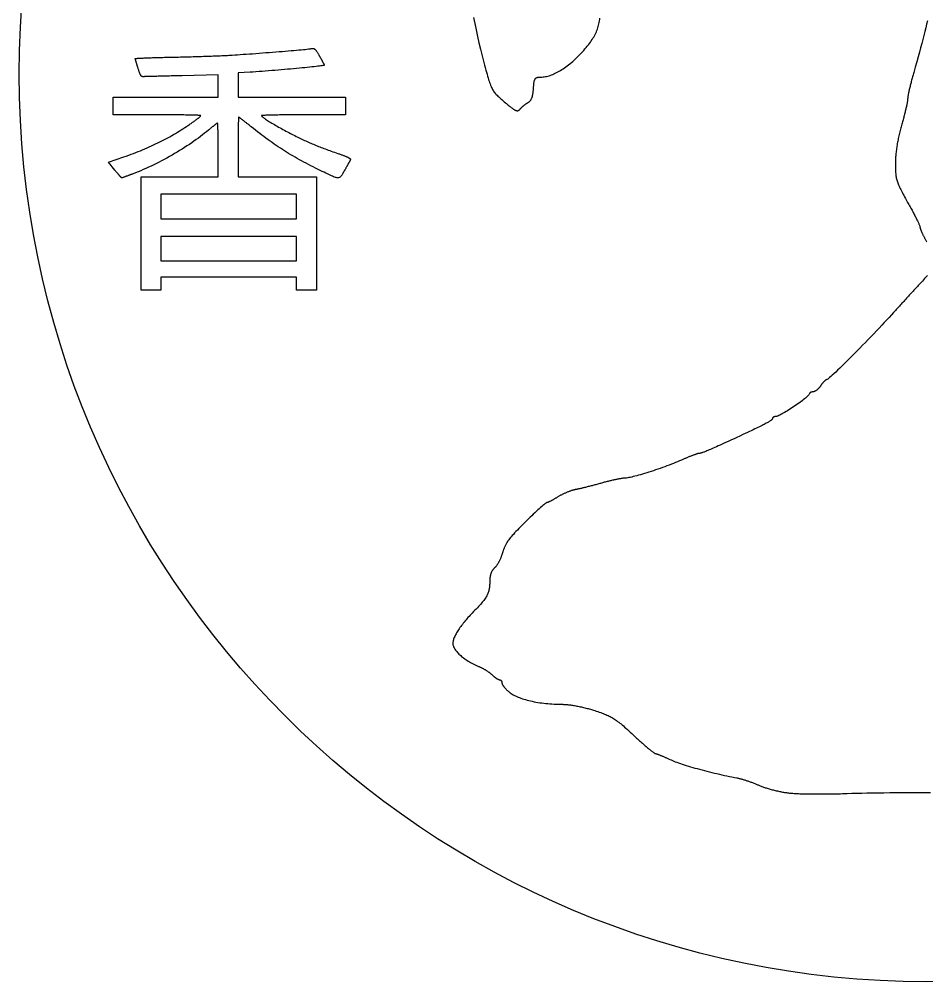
# Model space of a CAD drawing. Extents: x 2.5 to 77.5, y 2.5 to 77.5.
# Drawn here: x 2.5 to 40, y 2.5 to 42.26 of the extents above; entities that cross this region are included whole.
import ezdxf

# ---------------------------------------------------------------- set-up
doc = ezdxf.new("R2010")
doc.units = 0
doc.layers.get('0').update_dxf_attribs({"linetype": 'CONTINUOUS'})
doc.layers.add('NAME', color=7, linetype='CONTINUOUS')
doc.layers.add('YUUKA', color=7, linetype='CONTINUOUS')

msp = doc.modelspace()

# ---------------------------------------------------------------- linework, layer by layer
msp.add_circle((40, 40), 37.5)
at = {"layer": 'NAME'}
for points in [[(13.458, 37.673), (13.52, 37.64), (13.581, 37.607), (13.643, 37.574), (13.704, 37.542), (13.765, 37.511), (13.825, 37.481), (13.884, 37.451), (13.947, 37.42), (14.008, 37.39), (14.067, 37.361), (14.125, 37.334), (14.182, 37.306), (14.237, 37.28), (14.292, 37.255), (14.346, 37.23), (14.399, 37.206), (14.451, 37.182), (14.503, 37.159), (14.555, 37.136), (14.607, 37.114), (14.659, 37.092), (14.711, 37.07), (14.763, 37.048), (14.815, 37.027), (14.868, 37.006), (14.922, 36.985), (14.977, 36.964), (15.032, 36.942), (15.089, 36.921), (15.147, 36.9), (15.206, 36.878), (15.267, 36.856), (15.329, 36.833), (15.394, 36.811), (15.46, 36.788), (15.528, 36.764), (15.598, 36.74), (15.671, 36.715), (15.702, 36.704), (15.732, 36.694), (15.761, 36.683), (15.789, 36.673), (15.817, 36.663), (15.844, 36.653), (15.87, 36.643), (15.895, 36.634), (15.919, 36.624), (15.942, 36.615), (15.964, 36.606), (15.986, 36.597), (16.006, 36.588), (16.026, 36.579), (16.044, 36.571), (16.062, 36.563), (16.078, 36.555), (16.094, 36.548), (16.108, 36.54), (16.121, 36.533), (16.133, 36.526), (16.144, 36.52), (16.154, 36.513), (16.163, 36.508), (16.17, 36.502), (16.176, 36.497), (16.181, 36.492), (16.185, 36.487), (16.187, 36.483), (16.189, 36.479), (16.188, 36.475), (16.187, 36.472), (16.186, 36.467), (16.184, 36.461), (16.181, 36.455), (16.178, 36.448), (16.174, 36.439), (16.169, 36.43), (16.165, 36.42), (16.159, 36.41), (16.154, 36.398), (16.147, 36.386), (16.141, 36.373), (16.134, 36.36), (16.126, 36.345), (16.119, 36.331), (16.111, 36.315), (16.102, 36.3), (16.093, 36.283), (16.084, 36.267), (16.075, 36.249), (16.065, 36.232), (16.055, 36.214), (16.045, 36.195), (16.035, 36.177), (16.024, 36.158), (16.013, 36.138), (16.002, 36.119), (15.991, 36.099), (15.98, 36.079), (15.968, 36.059), (15.957, 36.039), (15.933, 35.998), (15.911, 35.959), (15.891, 35.923), (15.872, 35.89), (15.855, 35.859), (15.838, 35.831), (15.822, 35.806), (15.806, 35.784), (15.79, 35.765), (15.773, 35.748), (15.756, 35.735), (15.738, 35.724), (15.719, 35.716), (15.699, 35.711), (15.676, 35.708), (15.652, 35.709), (15.625, 35.712), (15.596, 35.718), (15.564, 35.727), (15.528, 35.739), (15.49, 35.753), (15.447, 35.771), (15.4, 35.791), (15.349, 35.815), (15.294, 35.841), (15.233, 35.87), (15.167, 35.902), (15.096, 35.937), (15.019, 35.975), (14.936, 36.015), (14.847, 36.059), (14.746, 36.109), (14.646, 36.158), (14.548, 36.208), (14.451, 36.257), (14.356, 36.307), (14.262, 36.357), (14.169, 36.407), (14.078, 36.458), (13.987, 36.509), (13.897, 36.56), (13.808, 36.611), (13.72, 36.664), (13.633, 36.716), (13.546, 36.769), (13.46, 36.823), (13.374, 36.878), (13.289, 36.933), (13.204, 36.989), (13.119, 37.046), (13.034, 37.104), (12.949, 37.163), (12.865, 37.223), (12.78, 37.284), (12.695, 37.346), (12.609, 37.409), (12.524, 37.473), (12.437, 37.539), (12.351, 37.606), (12.263, 37.674), (12.176, 37.744), (12.087, 37.815), (12.061, 37.836), (12.035, 37.857), (12.009, 37.878), (11.984, 37.898), (11.959, 37.918), (11.935, 37.937), (11.911, 37.956), (11.887, 37.975), (11.864, 37.993), (11.842, 38.011), (11.82, 38.028), (11.799, 38.044), (11.778, 38.06), (11.759, 38.075), (11.74, 38.09), (11.722, 38.104), (11.704, 38.117), (11.688, 38.13), (11.672, 38.142), (11.657, 38.153), (11.644, 38.163), (11.631, 38.172), (11.619, 38.181), (11.609, 38.188), (11.599, 38.195), (11.591, 38.201), (11.584, 38.206), (11.578, 38.209), (11.573, 38.212), (11.57, 38.214), (11.568, 38.214), (11.566, 38.213), (11.565, 38.207), (11.564, 38.199), (11.563, 38.188), (11.561, 38.173), (11.56, 38.155), (11.559, 38.134), (11.558, 38.111), (11.557, 38.085), (11.555, 38.056), (11.554, 38.024), (11.553, 37.99), (11.552, 37.954), (11.551, 37.915), (11.55, 37.874), (11.55, 37.831), (11.549, 37.785), (11.548, 37.738), (11.547, 37.689), (11.546, 37.638), (11.546, 37.585), (11.545, 37.531), (11.545, 37.475), (11.544, 37.418), (11.544, 37.359), (11.543, 37.299), (11.543, 37.238), (11.543, 37.176), (11.543, 37.112), (11.543, 37.048), (11.543, 36.983), (11.543, 35.752), (13.16, 35.752), (14.778, 35.752), (14.778, 33.41), (14.778, 31.068), (14.367, 31.068), (13.957, 31.068), (13.957, 31.333), (13.957, 31.599), (11.156, 31.599), (8.356, 31.599), (8.356, 31.333), (8.356, 31.068), (7.945, 31.068), (7.535, 31.068), (7.535, 33.41), (7.535, 33.41), (7.535, 35.752), (9.128, 35.752), (10.722, 35.752), (10.722, 36.862), (10.722, 36.921), (10.722, 36.979), (10.721, 37.036), (10.721, 37.092), (10.721, 37.148), (10.72, 37.202), (10.72, 37.255), (10.719, 37.306), (10.719, 37.357), (10.718, 37.406), (10.718, 37.453), (10.717, 37.499), (10.716, 37.543), (10.715, 37.586), (10.714, 37.627), (10.713, 37.666), (10.712, 37.703), (10.711, 37.738), (10.71, 37.771), (10.709, 37.801), (10.708, 37.83), (10.707, 37.856), (10.706, 37.88), (10.704, 37.901), (10.703, 37.919), (10.702, 37.935), (10.7, 37.949), (10.699, 37.959), (10.698, 37.967), (10.696, 37.971), (10.695, 37.973), (10.693, 37.972), (10.69, 37.971), (10.686, 37.969), (10.682, 37.966), (10.676, 37.963), (10.67, 37.959), (10.663, 37.954), (10.655, 37.948), (10.646, 37.942), (10.637, 37.935), (10.627, 37.927), (10.616, 37.919), (10.605, 37.911), (10.593, 37.901), (10.58, 37.891), (10.567, 37.881), (10.553, 37.87), (10.539, 37.859), (10.525, 37.847), (10.51, 37.835), (10.494, 37.822), (10.478, 37.809), (10.462, 37.796), (10.445, 37.782), (10.428, 37.768), (10.411, 37.754), (10.393, 37.739), (10.375, 37.724), (10.357, 37.709), (10.339, 37.694), (10.321, 37.678), (10.243, 37.613), (10.162, 37.548), (10.078, 37.482), (9.992, 37.417), (9.904, 37.351), (9.813, 37.285), (9.721, 37.219), (9.626, 37.154), (9.53, 37.089), (9.431, 37.024), (9.332, 36.96), (9.23, 36.896), (9.128, 36.832), (9.024, 36.769), (8.919, 36.707), (8.813, 36.646), (8.707, 36.586), (8.6, 36.526), (8.492, 36.468), (8.384, 36.411), (8.275, 36.355), (8.167, 36.3), (8.058, 36.246), (7.95, 36.194), (7.841, 36.143), (7.734, 36.094), (7.626, 36.047), (7.52, 36.001), (7.414, 35.957), (7.309, 35.915), (7.205, 35.875), (7.181, 35.865), (7.157, 35.857), (7.134, 35.848), (7.111, 35.839), (7.088, 35.831), (7.066, 35.822), (7.044, 35.814), (7.023, 35.806), (7.002, 35.798), (6.982, 35.791), (6.962, 35.783), (6.943, 35.776), (6.924, 35.77), (6.906, 35.763), (6.889, 35.757), (6.873, 35.751), (6.857, 35.745), (6.842, 35.74), (6.828, 35.735), (6.815, 35.73), (6.802, 35.725), (6.791, 35.721), (6.78, 35.718), (6.771, 35.714), (6.762, 35.712), (6.755, 35.709), (6.749, 35.707), (6.744, 35.705), (6.739, 35.704), (6.737, 35.704), (6.735, 35.703), (6.734, 35.704), (6.732, 35.705), (6.729, 35.707), (6.725, 35.71), (6.721, 35.714), (6.716, 35.719), (6.711, 35.724), (6.705, 35.731), (6.698, 35.737), (6.691, 35.745), (6.684, 35.753), (6.676, 35.762), (6.667, 35.772), (6.658, 35.782), (6.648, 35.793), (6.638, 35.804), (6.628, 35.816), (6.617, 35.828), (6.606, 35.841), (6.594, 35.855), (6.582, 35.869), (6.57, 35.883), (6.557, 35.898), (6.545, 35.913), (6.532, 35.928), (6.518, 35.944), (6.505, 35.96), (6.491, 35.976), (6.477, 35.993), (6.463, 36.01), (6.449, 36.027), (6.182, 36.351), (6.822, 36.573), (6.924, 36.608), (7.024, 36.644), (7.122, 36.681), (7.22, 36.717), (7.316, 36.754), (7.412, 36.792), (7.506, 36.829), (7.599, 36.867), (7.691, 36.906), (7.782, 36.945), (7.872, 36.985), (7.961, 37.024), (8.049, 37.065), (8.136, 37.106), (8.222, 37.147), (8.308, 37.189), (8.392, 37.231), (8.475, 37.274), (8.558, 37.317), (8.64, 37.361), (8.721, 37.406), (8.801, 37.451), (8.88, 37.496), (8.959, 37.542), (9.037, 37.589), (9.114, 37.636), (9.191, 37.684), (9.266, 37.733), (9.342, 37.782), (9.416, 37.832), (9.49, 37.882), (9.529, 37.909), (9.566, 37.934), (9.602, 37.959), (9.635, 37.982), (9.666, 38.004), (9.696, 38.025), (9.724, 38.044), (9.75, 38.063), (9.775, 38.081), (9.798, 38.097), (9.82, 38.113), (9.84, 38.128), (9.858, 38.142), (9.876, 38.155), (9.891, 38.167), (9.906, 38.178), (9.919, 38.189), (9.931, 38.199), (9.942, 38.208), (9.952, 38.217), (9.961, 38.225), (9.968, 38.232), (9.975, 38.239), (9.98, 38.246), (9.985, 38.252), (9.989, 38.257), (9.992, 38.262), (9.995, 38.267), (9.996, 38.272), (9.997, 38.276), (9.997, 38.28), (9.995, 38.282), (9.987, 38.283), (9.975, 38.285), (9.958, 38.286), (9.936, 38.288), (9.91, 38.289), (9.88, 38.291), (9.846, 38.292), (9.807, 38.294), (9.764, 38.295), (9.718, 38.296), (9.668, 38.298), (9.614, 38.299), (9.557, 38.3), (9.497, 38.301), (9.433, 38.302), (9.367, 38.303), (9.297, 38.304), (9.225, 38.305), (9.15, 38.306), (9.073, 38.307), (8.993, 38.308), (8.911, 38.308), (8.826, 38.309), (8.74, 38.309), (8.652, 38.31), (8.562, 38.31), (8.47, 38.31), (8.377, 38.311), (8.282, 38.311), (8.187, 38.311), (6.376, 38.311), (6.376, 38.673), (6.376, 39.035), (8.549, 39.035), (10.722, 39.035), (10.722, 39.498), (10.722, 39.96), (9.237, 39.926), (9.158, 39.924), (9.08, 39.922), (9.003, 39.92), (8.927, 39.918), (8.852, 39.916), (8.778, 39.915), (8.705, 39.913), (8.634, 39.911), (8.564, 39.909), (8.495, 39.908), (8.429, 39.906), (8.364, 39.905), (8.302, 39.903), (8.241, 39.902), (8.183, 39.9), (8.126, 39.899), (8.073, 39.897), (8.021, 39.896), (7.973, 39.895), (7.927, 39.894), (7.884, 39.892), (7.844, 39.891), (7.807, 39.89), (7.773, 39.89), (7.743, 39.889), (7.716, 39.888), (7.692, 39.887), (7.673, 39.887), (7.656, 39.886), (7.644, 39.886), (7.636, 39.885), (7.626, 39.885), (7.617, 39.885), (7.608, 39.885), (7.6, 39.886), (7.592, 39.888), (7.584, 39.889), (7.576, 39.892), (7.569, 39.895), (7.562, 39.898), (7.555, 39.903), (7.549, 39.908), (7.542, 39.913), (7.536, 39.92), (7.53, 39.928), (7.524, 39.936), (7.518, 39.946), (7.511, 39.957), (7.505, 39.968), (7.499, 39.981), (7.493, 39.995), (7.486, 40.011), (7.48, 40.027), (7.473, 40.045), (7.466, 40.064), (7.458, 40.085), (7.451, 40.107), (7.443, 40.131), (7.435, 40.156), (7.426, 40.183), (7.417, 40.212), (7.408, 40.242), (7.402, 40.261), (7.396, 40.281), (7.39, 40.299), (7.384, 40.318), (7.379, 40.336), (7.373, 40.354), (7.368, 40.372), (7.363, 40.389), (7.358, 40.407), (7.353, 40.423), (7.348, 40.439), (7.343, 40.455), (7.338, 40.47), (7.334, 40.485), (7.33, 40.5), (7.326, 40.513), (7.322, 40.526), (7.319, 40.539), (7.315, 40.551), (7.312, 40.562), (7.309, 40.572), (7.307, 40.582), (7.304, 40.591), (7.302, 40.599), (7.3, 40.607), (7.298, 40.613), (7.297, 40.619), (7.296, 40.624), (7.295, 40.628), (7.295, 40.631), (7.294, 40.633), (7.296, 40.634), (7.303, 40.636), (7.313, 40.638), (7.327, 40.64), (7.346, 40.641), (7.368, 40.643), (7.393, 40.645), (7.423, 40.647), (7.455, 40.649), (7.491, 40.651), (7.53, 40.653), (7.573, 40.655), (7.618, 40.657), (7.666, 40.659), (7.717, 40.661), (7.771, 40.663), (7.828, 40.665), (7.886, 40.667), (7.947, 40.67), (8.011, 40.672), (8.076, 40.674), (8.144, 40.676), (8.214, 40.678), (8.285, 40.68), (8.358, 40.682), (8.433, 40.684), (8.509, 40.686), (8.586, 40.687), (8.665, 40.689), (8.745, 40.691), (8.826, 40.693), (8.909, 40.694), (8.992, 40.696), (9.077, 40.698), (9.162, 40.7), (9.249, 40.702), (9.336, 40.705), (9.423, 40.707), (9.51, 40.709), (9.598, 40.712), (9.685, 40.714), (9.773, 40.717), (9.859, 40.72), (9.946, 40.722), (10.031, 40.725), (10.116, 40.728), (10.199, 40.731), (10.281, 40.734), (10.362, 40.737), (10.441, 40.74), (10.518, 40.743), (10.594, 40.745), (10.667, 40.748), (10.738, 40.751), (10.807, 40.754), (10.873, 40.757), (10.936, 40.76), (10.996, 40.763), (11.053, 40.766), (11.107, 40.768), (11.158, 40.771), (11.205, 40.774), (11.303, 40.78), (11.408, 40.786), (11.519, 40.794), (11.635, 40.801), (11.757, 40.81), (11.882, 40.819), (12.012, 40.828), (12.144, 40.837), (12.279, 40.847), (12.415, 40.858), (12.553, 40.868), (12.691, 40.879), (12.829, 40.889), (12.966, 40.9), (13.101, 40.911), (13.235, 40.922), (13.366, 40.932), (13.494, 40.943), (13.617, 40.953), (13.736, 40.963), (13.85, 40.973), (13.958, 40.983), (14.06, 40.992), (14.155, 41), (14.241, 41.009), (14.32, 41.016), (14.389, 41.023), (14.449, 41.03), (14.498, 41.035), (14.537, 41.04), (14.564, 41.044), (14.577, 41.047), (14.59, 41.049), (14.602, 41.05), (14.613, 41.052), (14.624, 41.052), (14.634, 41.053), (14.644, 41.052), (14.654, 41.051), (14.663, 41.049), (14.672, 41.047), (14.681, 41.044), (14.69, 41.039), (14.698, 41.034), (14.707, 41.028), (14.716, 41.021), (14.725, 41.013), (14.734, 41.004), (14.743, 40.993), (14.753, 40.981), (14.763, 40.968), (14.773, 40.954), (14.784, 40.938), (14.796, 40.921), (14.808, 40.902), (14.82, 40.881), (14.834, 40.859), (14.848, 40.835), (14.864, 40.81), (14.88, 40.782), (14.897, 40.753), (14.915, 40.722), (14.925, 40.703), (14.936, 40.685), (14.946, 40.667), (14.956, 40.649), (14.966, 40.631), (14.976, 40.614), (14.985, 40.597), (14.995, 40.581), (15.003, 40.565), (15.012, 40.549), (15.02, 40.534), (15.028, 40.519), (15.036, 40.505), (15.044, 40.491), (15.051, 40.478), (15.057, 40.465), (15.063, 40.453), (15.069, 40.441), (15.075, 40.43), (15.08, 40.42), (15.085, 40.411), (15.089, 40.402), (15.092, 40.394), (15.096, 40.387), (15.098, 40.38), (15.101, 40.375), (15.103, 40.37), (15.104, 40.366), (15.105, 40.363), (15.105, 40.361), (15.104, 40.36), (15.095, 40.355), (15.075, 40.35), (15.045, 40.345), (15.006, 40.338), (14.958, 40.331), (14.901, 40.323), (14.835, 40.315), (14.763, 40.306), (14.683, 40.297), (14.596, 40.288), (14.503, 40.278), (14.404, 40.268), (14.299, 40.257), (14.19, 40.246), (14.077, 40.235), (13.959, 40.224), (13.838, 40.213), (13.714, 40.202), (13.587, 40.191), (13.459, 40.18), (13.328, 40.168), (13.197, 40.157), (13.064, 40.147), (12.932, 40.136), (12.8, 40.125), (12.668, 40.115), (12.538, 40.106), (12.409, 40.096), (12.283, 40.087), (12.159, 40.079), (12.038, 40.071), (11.543, 40.039), (11.543, 39.537), (11.543, 39.035), (13.764, 39.035), (15.985, 39.035), (15.985, 38.673), (15.985, 38.311), (14.247, 38.311), (14.155, 38.311), (14.064, 38.311), (13.975, 38.31), (13.887, 38.31), (13.8, 38.31), (13.715, 38.309), (13.633, 38.308), (13.552, 38.308), (13.473, 38.307), (13.396, 38.306), (13.322, 38.305), (13.25, 38.304), (13.18, 38.303), (13.114, 38.302), (13.05, 38.301), (12.989, 38.299), (12.931, 38.298), (12.876, 38.297), (12.825, 38.295), (12.777, 38.294), (12.732, 38.292), (12.691, 38.29), (12.654, 38.289), (12.621, 38.287), (12.592, 38.285), (12.567, 38.283), (12.546, 38.282), (12.53, 38.28), (12.518, 38.278), (12.511, 38.276), (12.508, 38.274), (12.511, 38.267), (12.518, 38.257), (12.529, 38.245), (12.545, 38.231), (12.564, 38.215), (12.588, 38.197), (12.615, 38.177), (12.646, 38.156), (12.68, 38.133), (12.717, 38.108), (12.757, 38.082), (12.8, 38.055), (12.845, 38.027), (12.893, 37.997), (12.942, 37.967), (12.994, 37.936), (13.048, 37.905), (13.103, 37.872), (13.16, 37.84), (13.218, 37.806), (13.277, 37.773), (13.337, 37.74), (13.397, 37.706)], [(13.957, 34.52), (13.957, 34.52), (13.957, 35.027), (11.156, 35.027), (8.356, 35.027), (8.356, 34.52), (8.356, 34.013), (11.156, 34.013), (13.957, 34.013)], [(8.356, 33.289), (8.356, 32.782), (8.356, 32.275), (11.156, 32.275), (13.957, 32.275), (13.957, 32.782), (13.957, 32.782), (13.957, 33.289), (11.156, 33.289)]]:
    msp.add_lwpolyline(points, close=True, dxfattribs=at)
at = {"layer": 'YUUKA'}
for points in [[(21.273, 42.336), (21.323, 42.077), (21.377, 41.816), (21.434, 41.552), (21.495, 41.287), (21.559, 41.019), (21.627, 40.749), (21.699, 40.476), (21.729, 40.364), (21.757, 40.259), (21.783, 40.161), (21.808, 40.07), (21.832, 39.985), (21.854, 39.906), (21.876, 39.832), (21.896, 39.763), (21.917, 39.7), (21.936, 39.64), (21.956, 39.585), (21.975, 39.534), (21.995, 39.486), (22.015, 39.441), (22.036, 39.399), (22.057, 39.359), (22.079, 39.321), (22.103, 39.285), (22.127, 39.25), (22.154, 39.216), (22.181, 39.183), (22.211, 39.15), (22.243, 39.117), (22.277, 39.084), (22.313, 39.049), (22.352, 39.014), (22.394, 38.977), (22.439, 38.938), (22.487, 38.897), (22.538, 38.853), (22.593, 38.807), (22.632, 38.774), (22.669, 38.743), (22.704, 38.714), (22.738, 38.686), (22.769, 38.661), (22.799, 38.637), (22.827, 38.615), (22.854, 38.595), (22.879, 38.577), (22.903, 38.56), (22.925, 38.545), (22.946, 38.532), (22.966, 38.52), (22.985, 38.51), (23.003, 38.501), (23.019, 38.494), (23.035, 38.488), (23.05, 38.484), (23.064, 38.481), (23.077, 38.479), (23.09, 38.479), (23.102, 38.481), (23.114, 38.483), (23.125, 38.487), (23.136, 38.492), (23.146, 38.498), (23.156, 38.506), (23.166, 38.515), (23.176, 38.525), (23.186, 38.535), (23.196, 38.547), (23.203, 38.556), (23.21, 38.564), (23.218, 38.573), (23.225, 38.581), (23.234, 38.59), (23.243, 38.599), (23.252, 38.608), (23.261, 38.618), (23.271, 38.627), (23.281, 38.636), (23.291, 38.646), (23.301, 38.655), (23.312, 38.664), (23.323, 38.674), (23.334, 38.683), (23.345, 38.693), (23.357, 38.702), (23.368, 38.711), (23.38, 38.72), (23.391, 38.729), (23.403, 38.737), (23.414, 38.746), (23.426, 38.754), (23.438, 38.763), (23.449, 38.77), (23.461, 38.778), (23.472, 38.786), (23.483, 38.793), (23.495, 38.799), (23.506, 38.806), (23.516, 38.812), (23.53, 38.82), (23.544, 38.829), (23.557, 38.838), (23.569, 38.848), (23.581, 38.858), (23.592, 38.869), (23.603, 38.88), (23.614, 38.892), (23.624, 38.905), (23.634, 38.918), (23.643, 38.932), (23.652, 38.947), (23.66, 38.963), (23.668, 38.979), (23.676, 38.996), (23.683, 39.014), (23.69, 39.032), (23.696, 39.052), (23.702, 39.072), (23.708, 39.094), (23.713, 39.116), (23.718, 39.139), (23.723, 39.163), (23.727, 39.189), (23.731, 39.215), (23.735, 39.242), (23.738, 39.27), (23.741, 39.299), (23.744, 39.33), (23.747, 39.361), (23.749, 39.394), (23.752, 39.435), (23.755, 39.474), (23.758, 39.51), (23.76, 39.544), (23.764, 39.576), (23.767, 39.606), (23.77, 39.633), (23.774, 39.659), (23.778, 39.682), (23.783, 39.704), (23.788, 39.724), (23.793, 39.743), (23.799, 39.76), (23.806, 39.775), (23.813, 39.789), (23.821, 39.801), (23.83, 39.812), (23.839, 39.822), (23.849, 39.831), (23.86, 39.839), (23.872, 39.845), (23.885, 39.851), (23.899, 39.855), (23.914, 39.859), (23.931, 39.863), (23.948, 39.865), (23.966, 39.867), (23.986, 39.868), (24.007, 39.869), (24.03, 39.87), (24.053, 39.87), (24.1, 39.872), (24.147, 39.875), (24.194, 39.881), (24.242, 39.889), (24.291, 39.899), (24.341, 39.911), (24.391, 39.925), (24.442, 39.941), (24.493, 39.96), (24.545, 39.98), (24.597, 40.002), (24.65, 40.027), (24.704, 40.053), (24.757, 40.081), (24.811, 40.111), (24.866, 40.144), (24.921, 40.178), (24.976, 40.214), (25.032, 40.252), (25.088, 40.292), (25.144, 40.334), (25.2, 40.377), (25.257, 40.423), (25.314, 40.47), (25.371, 40.519), (25.428, 40.57), (25.485, 40.623), (25.542, 40.678), (25.6, 40.734), (25.657, 40.792), (25.715, 40.852), (25.771, 40.912), (25.825, 40.971), (25.877, 41.03), (25.926, 41.087), (25.973, 41.143), (26.018, 41.199), (26.06, 41.255), (26.1, 41.309), (26.138, 41.364), (26.174, 41.418), (26.208, 41.472), (26.24, 41.525), (26.27, 41.579), (26.298, 41.632), (26.324, 41.686), (26.348, 41.74), (26.37, 41.794), (26.391, 41.848), (26.409, 41.903), (26.426, 41.959), (26.442, 42.015), (26.455, 42.072), (26.467, 42.129), (26.478, 42.188), (26.487, 42.248), (26.495, 42.308)], [(40.024, 42.199), (39.992, 42.054), (39.957, 41.905), (39.919, 41.752), (39.88, 41.593), (39.837, 41.429), (39.792, 41.258), (39.745, 41.08), (39.694, 40.894), (39.64, 40.7), (39.584, 40.497), (39.524, 40.284), (39.46, 40.061), (39.447, 40.014), (39.434, 39.968), (39.421, 39.922), (39.409, 39.875), (39.396, 39.829), (39.384, 39.784), (39.372, 39.738), (39.361, 39.694), (39.349, 39.649), (39.338, 39.606), (39.328, 39.563), (39.317, 39.521), (39.308, 39.479), (39.298, 39.439), (39.289, 39.4), (39.28, 39.362), (39.272, 39.325), (39.264, 39.289), (39.257, 39.254), (39.25, 39.221), (39.243, 39.189), (39.238, 39.159), (39.232, 39.131), (39.228, 39.104), (39.223, 39.079), (39.22, 39.056), (39.217, 39.035), (39.215, 39.016), (39.213, 38.998), (39.212, 38.984), (39.211, 38.971), (39.211, 38.958), (39.21, 38.943), (39.208, 38.926), (39.206, 38.907), (39.203, 38.885), (39.199, 38.862), (39.195, 38.837), (39.19, 38.81), (39.185, 38.782), (39.179, 38.751), (39.172, 38.719), (39.165, 38.686), (39.158, 38.651), (39.15, 38.615), (39.141, 38.578), (39.132, 38.54), (39.123, 38.5), (39.113, 38.46), (39.103, 38.418), (39.093, 38.376), (39.082, 38.333), (39.071, 38.289), (39.059, 38.244), (39.047, 38.199), (39.035, 38.154), (39.023, 38.108), (39.01, 38.062), (38.997, 38.015), (38.984, 37.969), (38.971, 37.922), (38.957, 37.875), (38.942, 37.821), (38.927, 37.767), (38.912, 37.713), (38.898, 37.659), (38.885, 37.605), (38.871, 37.551), (38.859, 37.497), (38.846, 37.443), (38.835, 37.389), (38.823, 37.336), (38.813, 37.282), (38.802, 37.229), (38.792, 37.176), (38.783, 37.124), (38.774, 37.071), (38.766, 37.019), (38.758, 36.968), (38.75, 36.916), (38.744, 36.866), (38.737, 36.815), (38.731, 36.765), (38.726, 36.716), (38.721, 36.667), (38.717, 36.619), (38.714, 36.571), (38.711, 36.524), (38.708, 36.477), (38.706, 36.432), (38.705, 36.387), (38.704, 36.342), (38.703, 36.299), (38.704, 36.237), (38.704, 36.178), (38.705, 36.123), (38.706, 36.07), (38.708, 36.019), (38.71, 35.971), (38.713, 35.924), (38.717, 35.879), (38.722, 35.835), (38.728, 35.793), (38.735, 35.751), (38.742, 35.71), (38.751, 35.669), (38.762, 35.628), (38.773, 35.587), (38.787, 35.546), (38.801, 35.504), (38.818, 35.461), (38.835, 35.416), (38.855, 35.37), (38.877, 35.323), (38.9, 35.273), (38.926, 35.221), (38.953, 35.167), (38.983, 35.11), (39.015, 35.05), (39.049, 34.987), (39.086, 34.92), (39.125, 34.849), (39.167, 34.774), (39.211, 34.695), (39.238, 34.647), (39.265, 34.6), (39.291, 34.553), (39.317, 34.506), (39.342, 34.46), (39.367, 34.414), (39.391, 34.369), (39.415, 34.325), (39.438, 34.281), (39.46, 34.239), (39.482, 34.197), (39.503, 34.157), (39.523, 34.117), (39.543, 34.079), (39.561, 34.042), (39.579, 34.006), (39.596, 33.971), (39.612, 33.938), (39.627, 33.907), (39.641, 33.877), (39.654, 33.849), (39.666, 33.822), (39.677, 33.798), (39.687, 33.775), (39.695, 33.754), (39.702, 33.735), (39.708, 33.718), (39.713, 33.704), (39.717, 33.691), (39.719, 33.681), (39.719, 33.674), (39.72, 33.667), (39.721, 33.659), (39.722, 33.65), (39.725, 33.64), (39.728, 33.629), (39.731, 33.617), (39.735, 33.604), (39.74, 33.59), (39.745, 33.576), (39.751, 33.56), (39.757, 33.544), (39.764, 33.528), (39.771, 33.51), (39.779, 33.492), (39.787, 33.474), (39.795, 33.454), (39.804, 33.435), (39.814, 33.415), (39.823, 33.394), (39.834, 33.373), (39.844, 33.352), (39.855, 33.33), (39.866, 33.309), (39.877, 33.287), (39.889, 33.264), (39.9, 33.242), (39.913, 33.219), (39.925, 33.197), (39.937, 33.174), (39.95, 33.151), (39.963, 33.129), (39.976, 33.106), (39.989, 33.082), (40.002, 33.058)], [(40.024, 31.673), (39.989, 31.632), (39.951, 31.589), (39.91, 31.543), (39.867, 31.495), (39.82, 31.444), (39.77, 31.39), (39.717, 31.332), (39.684, 31.297), (39.65, 31.26), (39.615, 31.222), (39.58, 31.184), (39.543, 31.145), (39.507, 31.105), (39.469, 31.065), (39.432, 31.024), (39.394, 30.982), (39.355, 30.941), (39.317, 30.899), (39.278, 30.857), (39.24, 30.815), (39.201, 30.773), (39.162, 30.731), (39.124, 30.689), (39.086, 30.647), (39.048, 30.606), (39.011, 30.565), (38.974, 30.525), (38.938, 30.485), (38.902, 30.446), (38.867, 30.408), (38.833, 30.37), (38.8, 30.334), (38.768, 30.298), (38.737, 30.264), (38.707, 30.231), (38.678, 30.199), (38.65, 30.168), (38.624, 30.139), (38.537, 30.043), (38.444, 29.941), (38.347, 29.836), (38.246, 29.727), (38.141, 29.616), (38.034, 29.501), (37.923, 29.385), (37.811, 29.267), (37.697, 29.149), (37.582, 29.029), (37.467, 28.91), (37.351, 28.792), (37.237, 28.675), (37.123, 28.56), (37.011, 28.447), (36.901, 28.336), (36.794, 28.229), (36.69, 28.126), (36.59, 28.027), (36.494, 27.933), (36.403, 27.844), (36.318, 27.762), (36.238, 27.685), (36.164, 27.616), (36.098, 27.554), (36.039, 27.501), (35.987, 27.456), (35.945, 27.42), (35.911, 27.393), (35.887, 27.377), (35.872, 27.371), (35.867, 27.371), (35.862, 27.37), (35.856, 27.368), (35.85, 27.366), (35.843, 27.363), (35.836, 27.359), (35.829, 27.355), (35.822, 27.35), (35.814, 27.345), (35.806, 27.339), (35.798, 27.332), (35.789, 27.325), (35.781, 27.318), (35.772, 27.31), (35.763, 27.301), (35.754, 27.292), (35.744, 27.283), (35.735, 27.273), (35.726, 27.263), (35.716, 27.253), (35.707, 27.242), (35.697, 27.231), (35.688, 27.219), (35.678, 27.207), (35.668, 27.195), (35.659, 27.183), (35.65, 27.17), (35.64, 27.157), (35.631, 27.144), (35.622, 27.131), (35.613, 27.117), (35.604, 27.104), (35.595, 27.091), (35.585, 27.078), (35.575, 27.065), (35.565, 27.052), (35.555, 27.04), (35.545, 27.028), (35.534, 27.016), (35.524, 27.004), (35.513, 26.993), (35.502, 26.982), (35.491, 26.972), (35.48, 26.962), (35.469, 26.952), (35.458, 26.943), (35.447, 26.934), (35.436, 26.925), (35.425, 26.917), (35.414, 26.91), (35.403, 26.903), (35.393, 26.896), (35.382, 26.89), (35.372, 26.885), (35.362, 26.88), (35.352, 26.876), (35.342, 26.872), (35.333, 26.869), (35.324, 26.867), (35.315, 26.865), (35.306, 26.864), (35.298, 26.863), (35.29, 26.863), (35.282, 26.863), (35.275, 26.862), (35.267, 26.862), (35.26, 26.861), (35.252, 26.86), (35.245, 26.858), (35.238, 26.857), (35.231, 26.855), (35.225, 26.853), (35.218, 26.851), (35.212, 26.849), (35.206, 26.846), (35.2, 26.844), (35.195, 26.841), (35.189, 26.838), (35.184, 26.835), (35.179, 26.832), (35.175, 26.829), (35.171, 26.825), (35.167, 26.822), (35.163, 26.818), (35.16, 26.814), (35.157, 26.81), (35.155, 26.807), (35.153, 26.803), (35.151, 26.798), (35.149, 26.794), (35.148, 26.79), (35.148, 26.786), (35.147, 26.781), (35.144, 26.768), (35.133, 26.75), (35.116, 26.729), (35.092, 26.704), (35.063, 26.676), (35.028, 26.646), (34.989, 26.612), (34.945, 26.577), (34.897, 26.539), (34.846, 26.5), (34.792, 26.46), (34.736, 26.419), (34.677, 26.377), (34.616, 26.334), (34.554, 26.292), (34.492, 26.249), (34.429, 26.207), (34.367, 26.166), (34.304, 26.127), (34.243, 26.088), (34.184, 26.051), (34.126, 26.017), (34.071, 25.985), (34.019, 25.955), (33.969, 25.928), (33.924, 25.905), (33.883, 25.885), (33.846, 25.869), (33.815, 25.857), (33.789, 25.85), (33.769, 25.847), (33.761, 25.847), (33.754, 25.847), (33.746, 25.846), (33.739, 25.846), (33.732, 25.845), (33.725, 25.844), (33.718, 25.842), (33.711, 25.841), (33.704, 25.839), (33.698, 25.837), (33.692, 25.835), (33.686, 25.833), (33.68, 25.831), (33.674, 25.828), (33.669, 25.825), (33.664, 25.823), (33.659, 25.82), (33.654, 25.817), (33.65, 25.813), (33.646, 25.81), (33.642, 25.807), (33.639, 25.803), (33.636, 25.8), (33.633, 25.796), (33.63, 25.792), (33.628, 25.788), (33.627, 25.784), (33.625, 25.78), (33.624, 25.776), (33.624, 25.772), (33.623, 25.768), (33.623, 25.76), (33.62, 25.752), (33.616, 25.743), (33.611, 25.734), (33.603, 25.724), (33.594, 25.714), (33.582, 25.703), (33.568, 25.692), (33.552, 25.679), (33.533, 25.666), (33.512, 25.652), (33.489, 25.637), (33.462, 25.621), (33.433, 25.604), (33.401, 25.586), (33.366, 25.567), (33.328, 25.547), (33.286, 25.525), (33.241, 25.502), (33.193, 25.478), (33.141, 25.452), (33.086, 25.424), (33.026, 25.395), (32.963, 25.365), (32.896, 25.333), (32.825, 25.299), (32.749, 25.263), (32.67, 25.226), (32.586, 25.186), (32.497, 25.145), (32.404, 25.101), (32.276, 25.042), (32.155, 24.986), (32.04, 24.932), (31.93, 24.882), (31.826, 24.834), (31.727, 24.789), (31.634, 24.746), (31.546, 24.706), (31.463, 24.668), (31.384, 24.632), (31.311, 24.599), (31.242, 24.569), (31.177, 24.54), (31.116, 24.513), (31.06, 24.489), (31.008, 24.466), (30.959, 24.446), (30.914, 24.427), (30.873, 24.41), (30.835, 24.395), (30.8, 24.382), (30.768, 24.37), (30.739, 24.359), (30.713, 24.35), (30.689, 24.343), (30.668, 24.337), (30.649, 24.332), (30.633, 24.328), (30.618, 24.325), (30.605, 24.324), (30.594, 24.323), (30.587, 24.323), (30.579, 24.322), (30.569, 24.321), (30.559, 24.318), (30.547, 24.315), (30.533, 24.312), (30.519, 24.308), (30.503, 24.303), (30.487, 24.298), (30.469, 24.292), (30.45, 24.286), (30.431, 24.28), (30.41, 24.272), (30.389, 24.265), (30.367, 24.257), (30.344, 24.248), (30.321, 24.239), (30.296, 24.23), (30.272, 24.221), (30.246, 24.211), (30.22, 24.2), (30.194, 24.19), (30.167, 24.179), (30.14, 24.168), (30.112, 24.156), (30.085, 24.144), (30.057, 24.132), (30.028, 24.12), (30, 24.108), (29.972, 24.095), (29.943, 24.083), (29.868, 24.05), (29.789, 24.016), (29.707, 23.982), (29.623, 23.947), (29.536, 23.913), (29.447, 23.878), (29.357, 23.843), (29.264, 23.809), (29.171, 23.775), (29.078, 23.741), (28.983, 23.707), (28.889, 23.675), (28.795, 23.642), (28.702, 23.611), (28.609, 23.581), (28.518, 23.551), (28.428, 23.523), (28.34, 23.496), (28.255, 23.47), (28.172, 23.445), (28.092, 23.422), (28.016, 23.401), (27.943, 23.382), (27.873, 23.364), (27.809, 23.349), (27.748, 23.335), (27.693, 23.324), (27.643, 23.315), (27.598, 23.308), (27.56, 23.304), (27.527, 23.302), (27.513, 23.302), (27.497, 23.301), (27.479, 23.299), (27.459, 23.297), (27.438, 23.295), (27.416, 23.292), (27.392, 23.289), (27.366, 23.285), (27.339, 23.28), (27.311, 23.275), (27.282, 23.27), (27.252, 23.265), (27.221, 23.258), (27.189, 23.252), (27.156, 23.245), (27.122, 23.238), (27.087, 23.231), (27.052, 23.223), (27.016, 23.215), (26.979, 23.206), (26.943, 23.198), (26.905, 23.189), (26.867, 23.18), (26.829, 23.17), (26.791, 23.16), (26.753, 23.151), (26.715, 23.14), (26.676, 23.13), (26.638, 23.12), (26.6, 23.109), (26.562, 23.098), (26.524, 23.088), (26.485, 23.077), (26.446, 23.066), (26.407, 23.055), (26.367, 23.044), (26.327, 23.033), (26.288, 23.023), (26.248, 23.012), (26.208, 23.001), (26.168, 22.991), (26.129, 22.981), (26.089, 22.971), (26.05, 22.961), (26.012, 22.951), (25.974, 22.941), (25.937, 22.932), (25.9, 22.923), (25.864, 22.914), (25.829, 22.905), (25.794, 22.897), (25.761, 22.889), (25.728, 22.881), (25.697, 22.874), (25.667, 22.867), (25.638, 22.861), (25.611, 22.855), (25.585, 22.849), (25.56, 22.844), (25.537, 22.839), (25.515, 22.835), (25.495, 22.831), (25.476, 22.827), (25.456, 22.823), (25.435, 22.818), (25.414, 22.813), (25.391, 22.807), (25.368, 22.8), (25.345, 22.793), (25.321, 22.786), (25.297, 22.778), (25.272, 22.769), (25.247, 22.76), (25.222, 22.751), (25.197, 22.742), (25.171, 22.732), (25.145, 22.721), (25.12, 22.711), (25.094, 22.7), (25.068, 22.689), (25.042, 22.677), (25.017, 22.666), (24.991, 22.654), (24.966, 22.642), (24.941, 22.63), (24.917, 22.618), (24.893, 22.605), (24.869, 22.593), (24.846, 22.58), (24.824, 22.568), (24.802, 22.555), (24.78, 22.542), (24.76, 22.53), (24.74, 22.517), (24.72, 22.505), (24.7, 22.492), (24.68, 22.48), (24.66, 22.469), (24.64, 22.457), (24.621, 22.446), (24.602, 22.434), (24.583, 22.424), (24.565, 22.413), (24.546, 22.403), (24.529, 22.393), (24.511, 22.384), (24.494, 22.375), (24.478, 22.366), (24.462, 22.357), (24.446, 22.349), (24.431, 22.342), (24.417, 22.335), (24.403, 22.328), (24.39, 22.322), (24.378, 22.317), (24.366, 22.311), (24.355, 22.307), (24.345, 22.303), (24.336, 22.3), (24.327, 22.297), (24.319, 22.294), (24.313, 22.293), (24.307, 22.292), (24.302, 22.291), (24.289, 22.288), (24.27, 22.277), (24.245, 22.26), (24.213, 22.236), (24.177, 22.207), (24.135, 22.172), (24.089, 22.133), (24.039, 22.089), (23.985, 22.04), (23.928, 21.988), (23.868, 21.933), (23.805, 21.875), (23.741, 21.814), (23.675, 21.751), (23.608, 21.686), (23.541, 21.62), (23.472, 21.554), (23.405, 21.486), (23.337, 21.419), (23.271, 21.352), (23.206, 21.286), (23.143, 21.221), (23.082, 21.158), (23.024, 21.096), (22.968, 21.037), (22.917, 20.981), (22.869, 20.928), (22.825, 20.879), (22.787, 20.834), (22.753, 20.793), (22.725, 20.757), (22.716, 20.744), (22.706, 20.73), (22.696, 20.715), (22.686, 20.699), (22.676, 20.683), (22.665, 20.666), (22.655, 20.648), (22.645, 20.63), (22.634, 20.611), (22.624, 20.592), (22.614, 20.572), (22.603, 20.552), (22.593, 20.531), (22.583, 20.51), (22.573, 20.489), (22.563, 20.468), (22.554, 20.446), (22.544, 20.425), (22.535, 20.403), (22.526, 20.381), (22.517, 20.359), (22.508, 20.337), (22.5, 20.315), (22.492, 20.294), (22.484, 20.272), (22.476, 20.251), (22.469, 20.23), (22.463, 20.209), (22.456, 20.188), (22.45, 20.168), (22.445, 20.148), (22.439, 20.129), (22.433, 20.109), (22.427, 20.089), (22.42, 20.068), (22.413, 20.048), (22.405, 20.028), (22.397, 20.007), (22.388, 19.986), (22.38, 19.966), (22.37, 19.945), (22.361, 19.925), (22.351, 19.905), (22.341, 19.885), (22.331, 19.865), (22.321, 19.845), (22.31, 19.826), (22.3, 19.807), (22.289, 19.788), (22.278, 19.77), (22.267, 19.753), (22.255, 19.735), (22.244, 19.719), (22.233, 19.702), (22.221, 19.687), (22.21, 19.672), (22.199, 19.658), (22.187, 19.644), (22.176, 19.631), (22.165, 19.619), (22.154, 19.608), (22.143, 19.598), (22.13, 19.585), (22.117, 19.572), (22.104, 19.559), (22.092, 19.545), (22.08, 19.531), (22.069, 19.516), (22.059, 19.501), (22.049, 19.486), (22.039, 19.47), (22.03, 19.454), (22.021, 19.437), (22.013, 19.42), (22.005, 19.402), (21.998, 19.384), (21.991, 19.365), (21.985, 19.346), (21.979, 19.326), (21.973, 19.305), (21.968, 19.284), (21.963, 19.263), (21.959, 19.24), (21.955, 19.217), (21.952, 19.194), (21.949, 19.17), (21.946, 19.145), (21.944, 19.12), (21.943, 19.093), (21.941, 19.066), (21.94, 19.039), (21.94, 19.011), (21.939, 18.982), (21.939, 18.94), (21.938, 18.9), (21.936, 18.86), (21.933, 18.822), (21.929, 18.785), (21.924, 18.749), (21.917, 18.714), (21.91, 18.679), (21.901, 18.644), (21.891, 18.61), (21.879, 18.576), (21.866, 18.542), (21.851, 18.507), (21.834, 18.473), (21.816, 18.438), (21.796, 18.403), (21.774, 18.367), (21.75, 18.331), (21.723, 18.294), (21.695, 18.255), (21.664, 18.216), (21.632, 18.175), (21.596, 18.133), (21.559, 18.089), (21.518, 18.044), (21.476, 17.997), (21.43, 17.948), (21.382, 17.897), (21.331, 17.843), (21.277, 17.788), (21.22, 17.73), (21.174, 17.683), (21.129, 17.636), (21.086, 17.589), (21.043, 17.542), (21.001, 17.495), (20.961, 17.449), (20.922, 17.402), (20.883, 17.356), (20.846, 17.309), (20.811, 17.264), (20.776, 17.218), (20.743, 17.173), (20.712, 17.129), (20.681, 17.085), (20.653, 17.041), (20.625, 16.999), (20.599, 16.957), (20.575, 16.916), (20.552, 16.875), (20.531, 16.836), (20.512, 16.797), (20.494, 16.76), (20.478, 16.723), (20.463, 16.688), (20.451, 16.654), (20.44, 16.621), (20.431, 16.589), (20.424, 16.559), (20.419, 16.53), (20.416, 16.502), (20.415, 16.476), (20.417, 16.448), (20.421, 16.419), (20.428, 16.39), (20.438, 16.36), (20.45, 16.329), (20.465, 16.298), (20.482, 16.266), (20.502, 16.235), (20.524, 16.202), (20.549, 16.17), (20.576, 16.137), (20.604, 16.104), (20.635, 16.071), (20.669, 16.038), (20.704, 16.005), (20.741, 15.973), (20.78, 15.94), (20.82, 15.907), (20.863, 15.875), (20.907, 15.843), (20.952, 15.811), (21, 15.78), (21.048, 15.749), (21.099, 15.719), (21.15, 15.689), (21.203, 15.66), (21.257, 15.632), (21.312, 15.604), (21.369, 15.577), (21.426, 15.551), (21.484, 15.526), (21.504, 15.518), (21.523, 15.509), (21.543, 15.5), (21.563, 15.491), (21.583, 15.481), (21.603, 15.471), (21.624, 15.46), (21.644, 15.45), (21.665, 15.439), (21.685, 15.427), (21.706, 15.416), (21.726, 15.404), (21.746, 15.392), (21.766, 15.38), (21.786, 15.368), (21.806, 15.356), (21.825, 15.344), (21.844, 15.331), (21.862, 15.319), (21.881, 15.306), (21.898, 15.294), (21.916, 15.282), (21.932, 15.269), (21.949, 15.257), (21.964, 15.245), (21.979, 15.233), (21.993, 15.222), (22.007, 15.21), (22.02, 15.199), (22.032, 15.188), (22.043, 15.177), (22.053, 15.166), (22.064, 15.156), (22.075, 15.145), (22.087, 15.135), (22.098, 15.125), (22.109, 15.115), (22.12, 15.106), (22.132, 15.096), (22.143, 15.087), (22.154, 15.079), (22.166, 15.07), (22.177, 15.062), (22.188, 15.054), (22.199, 15.046), (22.21, 15.038), (22.221, 15.031), (22.231, 15.025), (22.241, 15.018), (22.251, 15.012), (22.261, 15.007), (22.271, 15.002), (22.28, 14.997), (22.289, 14.993), (22.298, 14.989), (22.306, 14.985), (22.314, 14.983), (22.321, 14.98), (22.328, 14.978), (22.335, 14.977), (22.341, 14.976), (22.347, 14.976), (22.352, 14.976), (22.358, 14.975), (22.363, 14.974), (22.368, 14.973), (22.373, 14.971), (22.378, 14.969), (22.383, 14.967), (22.387, 14.964), (22.392, 14.961), (22.396, 14.958), (22.401, 14.954), (22.405, 14.95), (22.409, 14.946), (22.413, 14.942), (22.416, 14.937), (22.42, 14.932), (22.423, 14.927), (22.426, 14.922), (22.429, 14.916), (22.432, 14.91), (22.435, 14.904), (22.437, 14.898), (22.439, 14.892), (22.441, 14.885), (22.443, 14.878), (22.444, 14.872), (22.445, 14.865), (22.446, 14.857), (22.447, 14.85), (22.447, 14.843), (22.447, 14.836), (22.448, 14.828), (22.449, 14.819), (22.452, 14.81), (22.455, 14.801), (22.459, 14.791), (22.464, 14.78), (22.47, 14.769), (22.476, 14.757), (22.484, 14.745), (22.492, 14.733), (22.501, 14.72), (22.51, 14.707), (22.52, 14.694), (22.531, 14.68), (22.543, 14.667), (22.555, 14.652), (22.567, 14.638), (22.581, 14.624), (22.594, 14.609), (22.609, 14.594), (22.623, 14.58), (22.638, 14.565), (22.654, 14.55), (22.67, 14.535), (22.686, 14.52), (22.703, 14.505), (22.72, 14.491), (22.738, 14.476), (22.755, 14.462), (22.773, 14.447), (22.791, 14.433), (22.829, 14.406), (22.869, 14.38), (22.912, 14.354), (22.958, 14.329), (23.007, 14.305), (23.059, 14.281), (23.113, 14.258), (23.169, 14.235), (23.228, 14.214), (23.29, 14.193), (23.353, 14.172), (23.419, 14.153), (23.487, 14.134), (23.556, 14.117), (23.628, 14.1), (23.701, 14.084), (23.776, 14.068), (23.853, 14.054), (23.931, 14.041), (24.011, 14.028), (24.092, 14.017), (24.174, 14.006), (24.257, 13.997), (24.342, 13.988), (24.427, 13.981), (24.513, 13.975), (24.601, 13.97), (24.689, 13.965), (24.777, 13.962), (24.866, 13.96), (24.956, 13.96), (24.985, 13.959), (25.016, 13.958), (25.048, 13.956), (25.082, 13.954), (25.118, 13.951), (25.155, 13.947), (25.194, 13.943), (25.234, 13.938), (25.275, 13.932), (25.317, 13.926), (25.36, 13.92), (25.404, 13.913), (25.448, 13.905), (25.494, 13.897), (25.539, 13.888), (25.586, 13.879), (25.633, 13.87), (25.68, 13.86), (25.727, 13.85), (25.775, 13.839), (25.822, 13.828), (25.87, 13.817), (25.917, 13.805), (25.964, 13.793), (26.011, 13.781), (26.057, 13.769), (26.103, 13.756), (26.148, 13.743), (26.192, 13.73), (26.236, 13.717), (26.279, 13.703), (26.345, 13.682), (26.408, 13.661), (26.469, 13.64), (26.526, 13.62), (26.582, 13.6), (26.635, 13.579), (26.686, 13.559), (26.736, 13.538), (26.784, 13.518), (26.831, 13.496), (26.876, 13.474), (26.921, 13.451), (26.965, 13.427), (27.009, 13.402), (27.052, 13.376), (27.095, 13.349), (27.139, 13.32), (27.182, 13.289), (27.227, 13.257), (27.272, 13.223), (27.318, 13.187), (27.366, 13.149), (27.414, 13.108), (27.465, 13.065), (27.517, 13.02), (27.572, 12.972), (27.628, 12.921), (27.687, 12.867), (27.749, 12.811), (27.814, 12.75), (27.882, 12.687), (27.925, 12.647), (27.968, 12.607), (28.01, 12.568), (28.052, 12.53), (28.094, 12.492), (28.134, 12.455), (28.175, 12.419), (28.214, 12.383), (28.253, 12.349), (28.291, 12.315), (28.328, 12.283), (28.364, 12.251), (28.399, 12.221), (28.432, 12.192), (28.465, 12.164), (28.497, 12.137), (28.527, 12.112), (28.556, 12.088), (28.583, 12.066), (28.609, 12.045), (28.634, 12.025), (28.656, 12.008), (28.677, 11.991), (28.697, 11.977), (28.714, 11.964), (28.73, 11.953), (28.744, 11.944), (28.756, 11.937), (28.766, 11.932), (28.773, 11.929), (28.779, 11.928), (28.784, 11.927), (28.791, 11.926), (28.798, 11.925), (28.807, 11.922), (28.818, 11.919), (28.829, 11.916), (28.842, 11.912), (28.856, 11.907), (28.871, 11.902), (28.887, 11.896), (28.904, 11.89), (28.922, 11.883), (28.941, 11.876), (28.96, 11.868), (28.981, 11.86), (29.002, 11.851), (29.024, 11.842), (29.047, 11.833), (29.071, 11.823), (29.095, 11.813), (29.119, 11.802), (29.144, 11.791), (29.17, 11.78), (29.196, 11.769), (29.223, 11.757), (29.249, 11.745), (29.277, 11.733), (29.304, 11.72), (29.332, 11.708), (29.359, 11.695), (29.387, 11.682), (29.436, 11.66), (29.49, 11.637), (29.548, 11.613), (29.61, 11.589), (29.677, 11.565), (29.747, 11.54), (29.82, 11.514), (29.898, 11.489), (29.978, 11.463), (30.061, 11.436), (30.148, 11.41), (30.237, 11.383), (30.328, 11.356), (30.421, 11.329), (30.517, 11.302), (30.614, 11.276), (30.713, 11.249), (30.813, 11.223), (30.914, 11.197), (31.017, 11.171), (31.12, 11.145), (31.224, 11.12), (31.328, 11.096), (31.432, 11.072), (31.536, 11.048), (31.64, 11.025), (31.744, 11.003), (31.847, 10.982), (31.949, 10.961), (32.05, 10.941), (32.15, 10.922), (32.172, 10.918), (32.195, 10.913), (32.22, 10.908), (32.245, 10.902), (32.271, 10.895), (32.298, 10.888), (32.326, 10.881), (32.355, 10.873), (32.384, 10.864), (32.414, 10.856), (32.445, 10.846), (32.476, 10.837), (32.507, 10.827), (32.539, 10.817), (32.57, 10.806), (32.603, 10.795), (32.635, 10.784), (32.667, 10.773), (32.7, 10.762), (32.732, 10.75), (32.764, 10.738), (32.796, 10.726), (32.828, 10.714), (32.859, 10.702), (32.89, 10.69), (32.921, 10.677), (32.951, 10.665), (32.981, 10.652), (33.01, 10.64), (33.038, 10.628), (33.065, 10.615), (33.093, 10.603), (33.123, 10.591), (33.153, 10.578), (33.186, 10.566), (33.22, 10.553), (33.255, 10.541), (33.291, 10.528), (33.328, 10.516), (33.366, 10.504), (33.405, 10.492), (33.445, 10.48), (33.486, 10.468), (33.527, 10.456), (33.569, 10.445), (33.612, 10.433), (33.655, 10.422), (33.698, 10.411), (33.741, 10.401), (33.784, 10.391), (33.828, 10.381), (33.871, 10.371), (33.915, 10.362), (33.958, 10.353), (34.001, 10.345), (34.043, 10.337), (34.085, 10.33), (34.127, 10.323), (34.167, 10.317), (34.207, 10.311), (34.247, 10.305), (34.285, 10.301), (34.325, 10.296), (34.368, 10.292), (34.415, 10.288), (34.465, 10.284), (34.519, 10.281), (34.575, 10.278), (34.635, 10.275), (34.697, 10.272), (34.761, 10.269), (34.829, 10.267), (34.898, 10.265), (34.969, 10.263), (35.043, 10.261), (35.118, 10.259), (35.195, 10.258), (35.273, 10.257), (35.353, 10.256), (35.434, 10.256), (35.515, 10.256), (35.598, 10.256), (35.681, 10.256), (35.765, 10.256), (35.849, 10.257), (35.934, 10.258), (36.018, 10.259), (36.103, 10.26), (36.187, 10.262), (36.271, 10.264), (36.354, 10.266), (36.436, 10.269), (36.518, 10.271), (36.706, 10.278), (36.901, 10.284), (37.103, 10.289), (37.311, 10.294), (37.528, 10.298), (37.752, 10.302), (37.984, 10.306), (38.224, 10.309), (38.473, 10.311), (38.73, 10.313), (38.996, 10.315), (39.271, 10.316), (39.556, 10.317), (39.85, 10.317), (40.154, 10.317)]]:
    msp.add_lwpolyline(points, dxfattribs=at)

doc.saveas('drawing.dxf')
